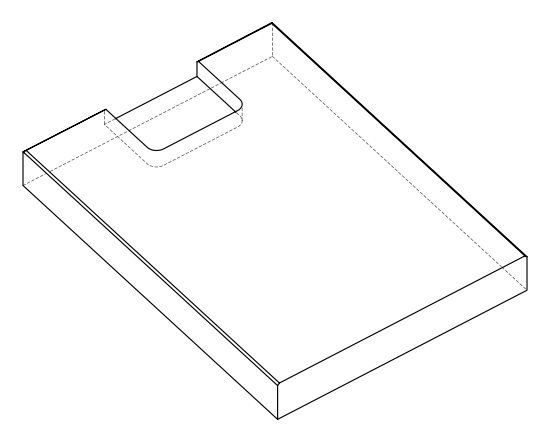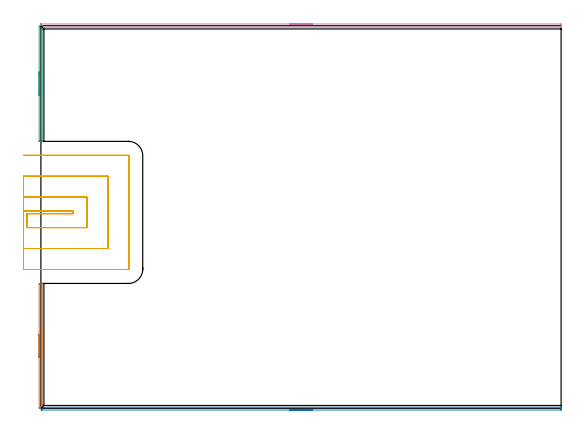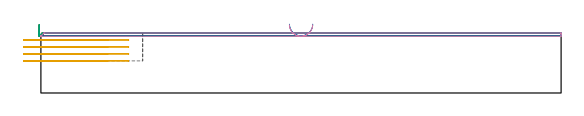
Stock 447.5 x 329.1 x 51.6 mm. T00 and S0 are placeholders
(PLAN: 5 operations, 1 tool changes, 17.3 min)
(1 AREA_MILL | FG_CHAMFER_SURFACE | UGT0205_001 | 1.01 min | 368 mm3)
(2 AREA_MILL_1 | FG_CHAMFER_SURFACE_1 | UGT0205_001 | 3.72 min | 1284 mm3)
(3 AREA_MILL_2 | FG_CHAMFER_SURFACE_2 | UGT0205_001 | 0.94 min | 347 mm3)
(4 AREA_MILL_3 | FG_CHAMFER_SURFACE_3 | UGT0205_001 | 3.73 min | 1746 mm3)
(5 MILL_SLOT | SLOT_PARTIAL_RECTANGULAR | UGT0201_106 | Follow Part, ap 6, ae 75% | 7.88 min | 255384 mm3)
(TOOL UGT0205_001 | Chamfer Mill 20 x 3 x 45 deg. | D20 FL50 Z2)
(TOOL UGT0201_106 | End Mill 24 mm | D24 FL25 Z2)
(OP 1 AREA_MILL)
G17 G21 G94 G90
T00 M6
G54
G17 G0 G90 X-1.5 Y43.7 S1061 M3
G43 Z61.6 H0
Z59.
G94 G1 Y43.738 Z58.128 F250.
Y43.852 Z57.263
Y44.041 Z56.412
Y44.303 Z55.58
Y44.637 Z54.774
Y45.04 Z54.
Y45.508 Z53.264
Y46.04 Z52.572
Y46.629 Z51.929
Y47.272 Z51.34
Y47.964 Z50.808
Y48.7 Z50.34
Y49.474 Z49.937
Y50.28 Z49.603
Y51.112 Z49.341
Y51.964 Z49.152
Y52.828 Z49.038
Y53.7 Z49.
Y106.796
X-1.498 Y107.029 Z49.002
X-1.491 Y107.397 Z49.005
X-1.39 Y107.4 Z49.107
X-0.2 Z50.295
X0.803 Z51.302
X1.094 Y107.39 Z51.593
X1.1 Y107.242 Z51.6
Y3.281
X1.093 Y2.4 Z51.593
X1.086 Y2.389 Z51.586
X0.679 Y1.979 Z51.179
X-0.249 Y1.05 Z50.25
X-1.205 Y0.094 Z49.293
X-1.263 Y0.036 Z49.233
X-1.3 Y0.009 Z49.195
X-1.314 Y0.001 Z49.181
X-1.353 Y0. Z49.144
X-1.391 Z49.108
X-1.5 Z48.999
Y53.7 Z49.
Y54.572 Z49.038
Y55.436 Z49.152
Y56.288 Z49.341
Y57.12 Z49.603
Y57.926 Z49.937
Y58.7 Z50.34
Y59.436 Z50.808
Y60.128 Z51.34
Y60.771 Z51.929
Y61.36 Z52.572
Y61.892 Z53.264
Y62.36 Z54.
Y62.763 Z54.774
Y63.097 Z55.58
Y63.359 Z56.412
Y63.548 Z57.264
Y63.662 Z58.128
Y63.7 Z59.
G0 Z61.6
M5
M2
(OP 2 AREA_MILL_1)
G17 G21 G94 G90
T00 M6
G54
G17 G0 G90 X233.85 Y-1.5 S1061 M3
G43 Z61.6 H0
Z59.2
G94 G1 X233.812 Z58.328 F250.
X233.698 Z57.464
X233.509 Z56.612
X233.247 Z55.78
X232.913 Z54.974
X232.51 Z54.2
X232.041 Z53.464
X231.51 Z52.772
X230.921 Z52.129
X230.278 Z51.54
X229.586 Z51.008
X228.85 Z50.54
X228.076 Z50.137
X227.27 Z49.803
X226.438 Z49.541
X225.586 Z49.352
X224.722 Z49.238
X223.85 Z49.2
X0.267
X0.213 Y-1.497 Z49.201
X0.212 Y-1.496 Z49.202
X0.223 Y-1.475 Z49.222
X0.525 Y-1.173 Z49.523
X0.667 Y-1.032 Z49.666
X0.825 Y-0.873 Z49.824
X0.962 Y-0.736 Z49.96
X2.595 Y0.894 Z51.593
X2.602 Y0.897 Z51.596
X2.613 Y0.9 Z51.6
X447.321
X447.49 Y0.897 Z51.588
X447.497 Y0.771 Z51.464
X447.5 Y0.638 Z51.338
Y0.397 Z51.097
Y-0.3 Z50.395
X447.496 Y-1.491 Z49.205
X447.486 Y-1.493 Z49.204
X447.154 Y-1.5 Z49.2
X223.85
X222.978 Z49.238
X222.113 Z49.352
X221.262 Z49.541
X220.43 Z49.803
X219.624 Z50.137
X218.85 Z50.54
X218.114 Z51.008
X217.422 Z51.54
X216.779 Z52.129
X216.19 Z52.772
X215.658 Z53.464
X215.19 Z54.2
X214.787 Z54.974
X214.453 Z55.78
X214.191 Z56.612
X214.002 Z57.464
X213.888 Z58.328
X213.85 Z59.2
G0 Z61.6
M5
M2
(OP 3 AREA_MILL_2)
G17 G21 G94 G90
T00 M6
G54
G17 G0 G90 X-1.5 Y269.25 S1061 M3
G43 Z61.6 H0
Z59.
G94 G1 Y269.288 Z58.128 F250.
Y269.402 Z57.263
Y269.591 Z56.412
Y269.853 Z55.58
Y270.187 Z54.774
Y270.59 Z54.
Y271.058 Z53.264
Y271.59 Z52.572
Y272.179 Z51.929
Y272.822 Z51.34
Y273.514 Z50.808
Y274.25 Z50.34
Y275.024 Z49.937
Y275.83 Z49.603
Y276.662 Z49.341
Y277.514 Z49.152
Y278.378 Z49.038
Y279.25 Z49.
X-1.499 Y328.898
X-1.079 Y328.481 Z49.418
X0.902 Y326.497 Z51.402
X1.098 Y326.295 Z51.587
X1.1 Y325.627 Z51.6
Y229.751
X1.094 Y229.61 Z51.593
X0.814 Y229.6 Z51.314
X0.397 Z50.896
X-0.2 Z50.295
X-1.377 Z49.119
X-1.491 Y229.603 Z49.005
X-1.497 Y229.751 Z49.003
X-1.5 Y229.965 Z49.
Y279.25
Y280.122 Z49.038
Y280.986 Z49.152
Y281.838 Z49.341
Y282.67 Z49.603
Y283.476 Z49.937
Y284.25 Z50.34
Y284.986 Z50.808
Y285.678 Z51.34
Y286.321 Z51.929
Y286.91 Z52.572
Y287.442 Z53.264
Y287.91 Z54.
Y288.313 Z54.774
Y288.647 Z55.58
Y288.909 Z56.412
Y289.098 Z57.264
Y289.212 Z58.128
Y289.25 Z59.
G0 Z61.6
M5
M2
(OP 4 AREA_MILL_3)
G17 G21 G94 G90
T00 M6
G54
G17 G0 G90 X213.753 Y330.6 S1061 M3
G43 Z61.6 H0
Z58.8
G94 G1 X213.791 Z57.928 F250.
X213.905 Z57.063
X214.094 Z56.212
X214.356 Z55.38
X214.69 Z54.574
X215.093 Z53.8
X215.562 Z53.064
X216.093 Z52.372
X216.682 Z51.729
X217.325 Z51.14
X218.017 Z50.608
X218.753 Z50.14
X219.527 Z49.737
X220.333 Z49.403
X221.165 Z49.141
X222.017 Z48.952
X222.882 Z48.838
X223.753 Z48.8
X447.057 Y330.599 Z48.801
X447.497 Y330.591 Z48.805
X447.5 Y330.45 Z48.947
Y329.2 Z50.195
Y328.472 Z50.928
Y328.222 Z51.177
Y327.829 Z51.562
X447.491 Y327.803 Z51.588
X447.317 Y327.8 Z51.6
X3.314
X2.605 Y327.803 Z51.589
X2.537 Y327.862 Z51.535
X0.184 Y330.215 Z49.183
X0.055 Y330.341 Z49.05
X0.01 Y330.397 Z48.993
X0.001 Y330.449 Z48.941
X0. Y330.521 Z48.87
Y330.552 Z48.841
X0.007 Y330.597 Z48.797
X0.085 Y330.6 Z48.8
X223.753
X224.625 Z48.838
X225.49 Z48.952
X226.341 Z49.141
X227.173 Z49.403
X227.979 Z49.737
X228.753 Z50.14
X229.489 Z50.608
X230.181 Z51.14
X230.824 Z51.729
X231.414 Z52.372
X231.945 Z53.064
X232.413 Z53.8
X232.816 Z54.574
X233.15 Z55.38
X233.413 Z56.212
X233.601 Z57.063
X233.715 Z57.928
X233.753 Z58.8
G0 Z61.6
M5
M2
(OP 5 MILL_SLOT)
G17 G21 G94 G90
T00 M6
G54
G17 G0 G90 X-15. Y169.6 S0 M3
G43 Z61.6 H0
Z45.6
G94 G1 X-12. F250.
X27.6 F500.
Y167.4
X-12.
Y155.4
X39.6
Y181.6
X-12.
X-15. F250.
Y137.4
X-12.
X57.6 F500.
Y199.6
X-12.
X-15. F250.
Y119.4
X-12.
X75.3 F500.
G3 X75.6 Y119.7 R0.3
G1 Y217.3
G3 X75.3 Y217.6 R0.3
G1 X-12.
X-15. F250.
G0 Y169.6 Z39.6
G1 X-12.
X27.6 F500.
Y167.4
X-12.
Y155.4
X39.6
Y181.6
X-12.
X-15. F250.
Y137.4
X-12.
X57.6 F500.
Y199.6
X-12.
X-15. F250.
Y119.4
X-12.
X75.3 F500.
G3 X75.6 Y119.7 R0.3
G1 Y217.3
G3 X75.3 Y217.6 R0.3
G1 X-12.
X-15. F250.
G0 Y169.6 Z33.6
G1 X-12.
X27.6 F500.
Y167.4
X-12.
Y155.4
X39.6
Y181.6
X-12.
X-15. F250.
Y137.4
X-12.
X57.6 F500.
Y199.6
X-12.
X-15. F250.
Y119.4
X-12.
X75.3 F500.
G3 X75.6 Y119.7 R0.3
G1 Y217.3
G3 X75.3 Y217.6 R0.3
G1 X-12.
X-15. F250.
G0 Y169.6 Z27.6
G1 X-12.
X27.6 F500.
Y167.4
X-12.
Y155.4
X39.6
Y181.6
X-12.
X-15. F250.
Y137.4
X-12.
X57.6 F500.
Y199.6
X-12.
X-15. F250.
Y119.4
X-12.
X75.3 F500.
G3 X75.6 Y119.7 R0.3
G1 Y217.3
G3 X75.3 Y217.6 R0.3
G1 X-12.
X-15. F250.
G0 Z61.6
M5
M2
